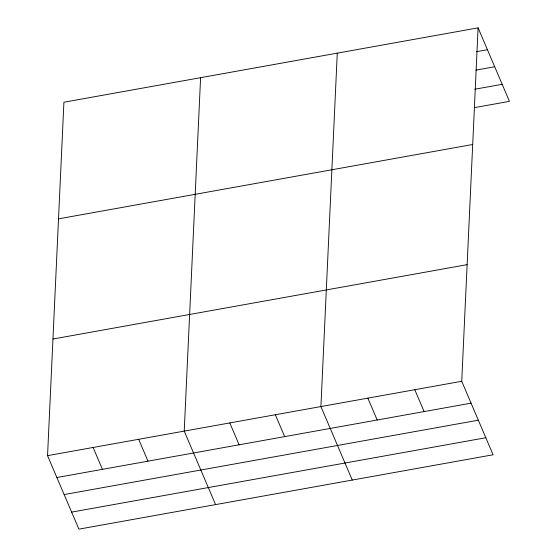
<?xml version="1.0" encoding="UTF-8"?>
<svg xmlns="http://www.w3.org/2000/svg" width="557" height="557" viewBox="0 0 557 557"><rect width="100%" height="100%" fill="white"/><g stroke="black" fill="none" stroke-linecap="round" stroke-linejoin="round"><path stroke-width="0.84" d="M478.101 27.85L461.732 381.28L493.084 454.777L78.899 529.15L47.547 455.654L63.916 102.223L478.101 27.85L509.453 101.346L474.46 107.633M200.597 77.681L184.228 431.111L215.58 504.607M337.277 53.138L320.909 406.568L352.261 480.064M476.332 51.71L487.431 49.719M475.922 70.126L494.693 66.756M474.87 89.211L502.184 84.309M58.513 218.852L472.698 144.486M52.95 339.018L467.135 264.652M47.547 455.654L461.732 381.28M56.877 477.523L471.062 403.15M64.146 494.56L478.331 420.187M71.63 512.113L485.815 437.739M414.791 389.712L424.121 411.574M367.85 398.137L377.18 420.006M275.353 414.749L284.676 436.618M229.79 422.93L239.12 444.799M138.672 439.292L147.995 461.161M93.11 447.473L102.439 469.342"/></g></svg>
